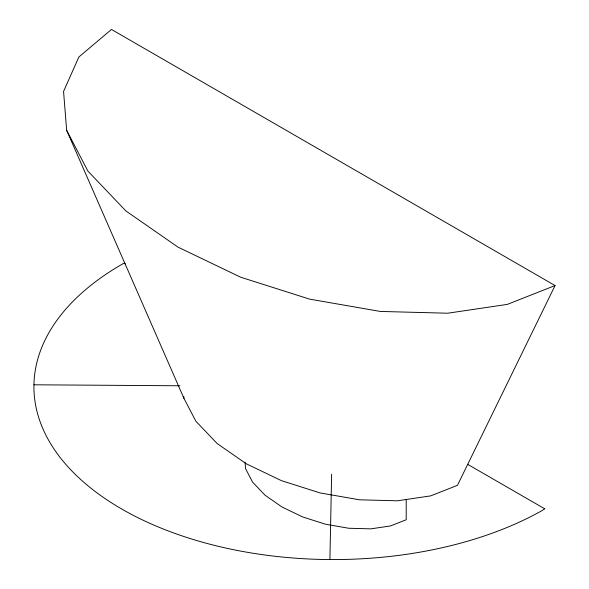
<?xml version="1.0" encoding="UTF-8"?>
<svg xmlns="http://www.w3.org/2000/svg" width="589" height="589" viewBox="0 0 589 589"><rect width="100%" height="100%" fill="white"/><g stroke="black" fill="none" stroke-linecap="round" stroke-linejoin="round"><path stroke-width="0.88" d="M329.906 559.55L331.622 474.255M555.059 285.555L457.469 485.321L430.736 495.864L397.361 500.812L359.614 499.811L320.077 492.934L281.432 480.653L246.327 463.808L217.142 443.539L195.872 421.223L183.959 398.4L66.653 130.338L63.56 91.428L78.845 57.015L111.476 29.45L555.059 285.555L507.32 304.388L447.721 313.215L380.317 311.434L309.711 299.153L240.702 277.228L178.011 247.137L125.899 210.943L87.916 171.105L66.653 130.338M544.641 508.771L542.55 510.31A299.345 172.827 0 0 1 119.228 507.563A299.345 172.827 0 0 1 123.984 263.165L125.567 264.093M33.941 384.794L179.873 385.773M467.563 464.265L544.928 508.933M245.076 462.306L245.584 468.704L252.578 482.111L265.065 495.209L282.205 507.114L302.827 517.009L325.518 524.225L348.74 528.259L370.908 528.848L390.507 525.948L406.211 519.748L406.211 499.627M183.82 396.581L183.959 398.4"/></g></svg>
